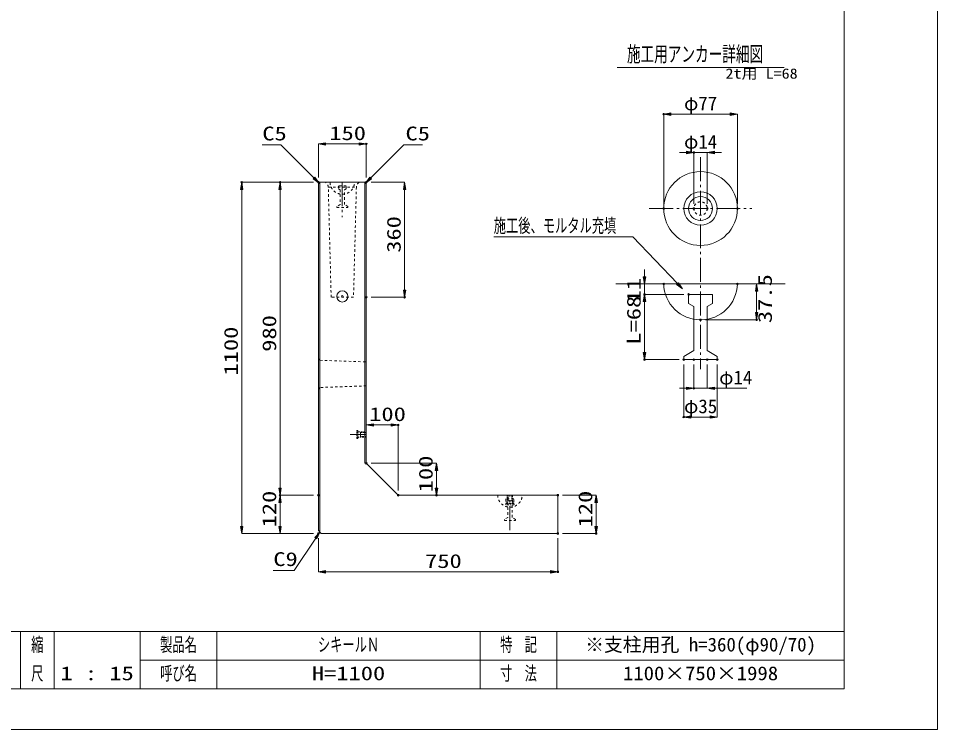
# Model space of a CAD drawing. Units: millimetres, scale not verified. Extents: x 0 to 6300, y 0 to 4455.
# Drawn here: x 3421 to 6300, y 0 to 2228 of the extents above; entities that cross this region are included whole.
import ezdxf
from ezdxf.enums import TextEntityAlignment as Align

# ---------------------------------------------------------------- set-up
doc = ezdxf.new("R2010")
doc.units = ezdxf.units.MM
doc.header["$LTSCALE"] = 10
doc.header["$PDMODE"] = 32
doc.header["$PDSIZE"] = 5
for name, pattern in [('USER1', [10.5, 7.5, -1.125, 0.75, -1.125]), ('USER2', [1.5, 0.75, -0.75]), ('USER3', [0.75, 0.5, -0.25])]:
    doc.linetypes.add(name, pattern=pattern)
for name, color, linetype, lineweight in [('0_11', 7, 'USER2', 13), ('Defpoints_2', 7, 'Continuous', 13), ('S-1', 2, 'Continuous', 13), ('S-4', 4, 'USER3', 13), ('S-Dim', 1, 'Continuous', 13), ('S-Txt', 7, 'Continuous', 13), ('TTL-FRAM', 3, 'Continuous', 13), ('TTL-LINE', 2, 'Continuous', 13), ('TTL-TXT', 2, 'Continuous', 13)]:
    doc.layers.add(name, color=color, linetype=linetype, lineweight=lineweight)
doc.styles.add('ＭＳ ゴシック', font='')
doc.styles.get('ＭＳ ゴシック').set_extended_font_data('MS Gothic')

# ---------------------------------------------------------------- blocks, each defined once
blk = doc.blocks.new('A$Cb643a5cb')
at = {"color": 2, "linetype": 'USER2', "lineweight": 13}
blk.add_line((77, 79), (0, 79), dxfattribs=at)
at = {"color": 4, "linetype": 'USER2', "lineweight": 13}
for p, q in [((51, 68), (26, 68)), ((26, 68), (26, 58.5)), ((26, 58.5), (31.5, 55.5)), ((45.5, 55.5), (51, 58.5)), ((51, 58.5), (51, 68)), ((31.5, 55.5), (31.5, 9.6)), ((45.5, 9.6), (45.5, 55.5)), ((31.5, 9.6), (21, 3.2)), ((21, 3.2), (21, 0)), ((21, 0), (56, 0)), ((56, 3.2), (45.5, 9.6)), ((56, 0), (56, 3.2))]:
    blk.add_line(p, q, dxfattribs=at)
at = {"color": 2, "linetype": 'USER2', "lineweight": 13}
blk.add_arc((38.5, 80), 38.5, 181.5077, 358.4923, dxfattribs=at)

msp = doc.modelspace()

# ---------------------------------------------------------------- hatches: boundary and pattern name
at = {"layer": 'S-Dim'}
for points in [[(5464.5, 1931.19), (5464.5, 1923.69), (5442, 1927.44)], [(5650.5, 1931.19), (5650.5, 1923.69), (5673, 1927.44)], [(4383, 1837.89), (4383, 1830.39), (4360.5, 1834.14)], [(4488, 1837.89), (4488, 1830.39), (4510.5, 1834.14)], [(5514, 1811.19), (5514, 1803.69), (5536.5, 1807.44)], [(5601, 1811.19), (5601, 1803.69), (5578.5, 1807.44)], [(4349.74, 1730.2), (4363, 1711.64), (4344.44, 1724.9)], [(4526.56, 1724.9), (4508, 1711.64), (4521.26, 1730.2)], [(4116.75, 1691.64), (4124.25, 1691.64), (4120.5, 1714.14)], [(4236.75, 1691.64), (4244.25, 1691.64), (4240.5, 1714.14)], [(4626.75, 1691.64), (4634.25, 1691.64), (4630.5, 1714.14)], [(5378.25, 1418.37), (5385.75, 1418.37), (5382, 1395.87)], [(5729.25, 1373.37), (5736.75, 1373.37), (5733, 1395.87)], [(4626.75, 1376.64), (4634.25, 1376.64), (4630.5, 1354.14)], [(5378.25, 1340.37), (5385.75, 1340.37), (5382, 1362.87)], [(5378.25, 1340.37), (5385.75, 1340.37), (5382, 1362.87)], [(5729.25, 1305.87), (5736.75, 1305.87), (5733, 1283.37)], [(5378.25, 1181.37), (5385.75, 1181.37), (5382, 1158.87)], [(5514, 1072.62), (5514, 1065.12), (5536.5, 1068.87)], [(5601, 1072.62), (5601, 1065.12), (5578.5, 1068.87)], [(5527.5, 982.62), (5527.5, 975.12), (5505, 978.87)], [(5587.5, 982.62), (5587.5, 975.12), (5610, 978.87)], [(4533, 957.89), (4533, 950.39), (4510.5, 954.14)], [(4588, 957.89), (4588, 950.39), (4610.5, 954.14)], [(4726.75, 811.64), (4734.25, 811.64), (4730.5, 834.14)], [(4236.75, 756.64), (4244.25, 756.64), (4240.5, 734.14)], [(4726.75, 756.64), (4734.25, 756.64), (4730.5, 734.14)], [(4236.75, 711.64), (4244.25, 711.64), (4240.5, 734.14)], [(5226.75, 711.64), (5234.25, 711.64), (5230.5, 734.14)], [(4116.75, 636.64), (4124.25, 636.64), (4120.5, 614.14)], [(4236.75, 636.64), (4244.25, 636.64), (4240.5, 614.14)], [(5226.75, 636.64), (5234.25, 636.64), (5230.5, 614.14)], [(4349.4, 602), (4365, 618.64), (4355.64, 597.84)], [(4383, 497.89), (4383, 490.39), (4360.5, 494.14)], [(5088, 497.89), (5088, 490.39), (5110.5, 494.14)]]:
    msp.add_hatch(color=256, dxfattribs=at).paths.add_polyline_path(points)
at = {"layer": 'S-Txt'}
msp.add_hatch(color=256, dxfattribs=at).paths.add_polyline_path([(5487.99, 1399.58), (5500.85, 1380.74), (5482.57, 1394.39)])

# ---------------------------------------------------------------- linework, layer by layer
at = {"layer": '0_11'}
for p, q in [((4360.5, 1161.64), (4365.5, 1156.64)), ((4365.5, 1156.64), (4510.5, 1151.64)), ((4365.5, 1156.64), (4365.5, 1071.64)), ((4365.5, 1071.64), (4360.5, 1066.64)), ((4510.5, 1076.64), (4365.5, 1071.64))]:
    msp.add_line(p, q, dxfattribs=at)
at = {"layer": 'Defpoints_2'}
for p, q in [((6300, 0), (6300, 4455)), ((0, 0), (6300, 0))]:
    msp.add_line(p, q, dxfattribs=at)
for p in [(5442, 1927.44), (4510.5, 1834.14), (5536.5, 1807.44), (4120.5, 1714.14), (4240.5, 1714.14), (4360.5, 1714.14), (4360.5, 1714.14), (4360.5, 1714.14), (4510.5, 1714.14), (4510.5, 1714.14), (5442, 1631.94), (5536.5, 1631.94), (5578.5, 1631.94), (5673, 1631.94), (5442, 1395.87), (5673, 1395.87), (4510.5, 1354.14), (4630.5, 1354.14), (5382, 1362.87), (5520, 1362.87), (5520, 1362.87), (5557.5, 1283.37), (5733, 1283.37), (5382, 1158.87), (5505, 1158.87), (5505, 1158.87), (5536.5, 1158.87), (5578.5, 1158.87), (5610, 1158.87), (5536.5, 1068.87), (5505, 978.87), (4610.5, 954.14), (4510.5, 834.14), (4510.5, 834.14), (4240.5, 734.14), (4360.5, 734.14), (4360.5, 734.14), (4610.5, 734.14), (4610.5, 734.14), (4730.5, 734.14), (5110.5, 734.14), (4360.5, 614.14), (4360.5, 614.14), (4360.5, 614.14), (5110.5, 614.14), (5110.5, 614.14), (5230.5, 614.14), (5110.5, 494.14)]:
    msp.add_point(p, dxfattribs=at)
at = {"layer": 'S-1'}
for p, q in [((4360.5, 1709.14), (4365.5, 1714.14)), ((4360.5, 623.14), (4360.5, 1709.14)), ((4365.5, 1714.14), (4365.5, 618.14)), ((4365.5, 1714.14), (4505.5, 1714.14)), ((4505.5, 1714.14), (4510.5, 1709.14)), ((4505.5, 834.14), (4505.5, 1714.14)), ((4510.5, 1709.14), (4510.5, 834.14)), ((5442, 1395.87), (5292, 1395.87)), ((5673, 1395.87), (5442, 1395.87)), ((5823, 1395.87), (5673, 1395.87)), ((4510.5, 834.14), (4505.5, 834.14)), ((4510.5, 834.14), (4610.5, 734.14)), ((4610.5, 734.14), (5110.5, 734.14)), ((5110.5, 734.14), (5110.5, 614.14)), ((4369.5, 614.14), (4360.5, 623.14)), ((5110.5, 614.14), (4369.5, 614.14))]:
    msp.add_line(p, q, dxfattribs=at)
at = {"layer": 'S-1', "linetype": 'USER2'}
for p, q in [((4383, 1714.14), (4488, 1714.14)), ((4400.5, 1354.14), (4391.5, 1699.14)), ((4391.5, 1699.14), (4479.5, 1699.14)), ((4479.5, 1699.14), (4470.5, 1354.14)), ((4470.5, 1354.14), (4400.5, 1354.14))]:
    msp.add_line(p, q, dxfattribs=at)
at = {"layer": 'S-1'}
for centre, radius in [((5557.5, 1631.94), 115.5), ((4435.5, 1356.64), 17.5), ((4435.5, 1356.64), 2.5)]:
    msp.add_circle(centre, radius, dxfattribs=at)
at = {"layer": 'S-1', "linetype": 'USER2'}
for centre, start, end in [((4371.55, 1697.74), 4.00625, 55.07131), ((4499.45, 1697.74), 124.92869, 175.99375)]:
    msp.add_arc(centre, 20, start, end, dxfattribs=at)
at = {"layer": 'S-1'}
msp.add_arc((5557.5, 1398.91), 115.54, 181.50769, 358.49231, dxfattribs=at)
at = {"layer": 'S-4', "linetype": 'Continuous'}
for p, q in [((5595, 1362.87), (5520, 1362.87)), ((5520, 1362.87), (5520, 1334.37)), ((5595, 1334.37), (5595, 1362.87)), ((5520, 1334.37), (5536.5, 1325.37)), ((5536.5, 1325.37), (5536.5, 1187.67)), ((5578.5, 1325.37), (5595, 1334.37)), ((5578.5, 1187.67), (5578.5, 1325.37)), ((5536.5, 1187.67), (5505, 1168.47)), ((5610, 1168.47), (5578.5, 1187.67)), ((5505, 1168.47), (5505, 1158.87)), ((5505, 1158.87), (5610, 1158.87)), ((5610, 1158.87), (5610, 1168.47))]:
    msp.add_line(p, q, dxfattribs=at)
at = {"layer": 'S-4'}
for p, q in [((4480.5, 912.39), (4480.5, 935.89)), ((4481.5, 936.89), (4483.5, 936.89)), ((4484.5, 935.89), (4484.5, 934.39)), ((4484.5, 913.89), (4484.5, 934.39)), ((4486.5, 932.39), (4510, 932.39)), ((4492.5, 929.19), (4493.45, 930.14)), ((4492.5, 919.08), (4492.5, 929.19)), ((4493.45, 930.14), (4510.5, 930.14)), ((4510, 932.39), (4510.5, 931.89)), ((4510.5, 931.89), (4510.5, 916.39)), ((4483.5, 911.39), (4481.5, 911.39)), ((4484.5, 913.89), (4484.5, 912.39)), ((4510, 915.89), (4486.5, 915.89)), ((4493.45, 918.14), (4492.5, 919.08)), ((4510.5, 918.14), (4493.45, 918.14)), ((4510.5, 916.39), (4510, 915.89)), ((4952.25, 733.64), (4952.75, 734.14)), ((4952.25, 710.14), (4952.25, 733.64)), ((4952.75, 734.14), (4968.25, 734.14)), ((4954.5, 717.08), (4954.5, 734.14)), ((4966.5, 734.14), (4966.5, 717.08)), ((4968.25, 734.14), (4968.75, 733.64)), ((4968.75, 733.64), (4968.75, 710.14)), ((4947.75, 705.14), (4947.75, 707.14)), ((4948.75, 708.14), (4950.25, 708.14)), ((4972.25, 704.14), (4948.75, 704.14)), ((4970.75, 708.14), (4950.25, 708.14)), ((4955.45, 716.14), (4954.5, 717.08)), ((4965.55, 716.14), (4955.45, 716.14)), ((4966.5, 717.08), (4965.55, 716.14)), ((4970.75, 708.14), (4972.25, 708.14)), ((4973.25, 707.14), (4973.25, 705.14))]:
    msp.add_line(p, q, dxfattribs=at)
at = {"layer": 'S-4', "linetype": 'Continuous'}
for radius in [52.5, 37.5]:
    msp.add_circle((5557.5, 1631.94), radius, dxfattribs=at)
at = {"layer": 'S-4', "linetype": 'USER2'}
msp.add_circle((5557.5, 1631.94), 21, dxfattribs=at)
at = {"layer": 'S-4'}
for centre, radius, start, end in [((4481.5, 935.89), 1, 90, 180), ((4483.5, 935.89), 1, 0, 90), ((4486.5, 934.39), 2, 180, 270), ((4481.5, 912.39), 1, 180, 270), ((4483.5, 912.39), 1, 270, 0), ((4486.5, 913.89), 2, 90, 180), ((4948.75, 707.14), 1, 90, 180), ((4948.75, 705.14), 1, 180, 270), ((4950.25, 710.14), 2, 270, 0), ((4970.75, 710.14), 2, 180, 270), ((4972.25, 707.14), 1, 0, 90), ((4972.25, 705.14), 1, 270, 0)]:
    msp.add_arc(centre, radius, start, end, dxfattribs=at)
at = {"layer": 'S-Dim'}
for p, q in [((5442, 1646.94), (5442, 1927.44)), ((5650.5, 1927.44), (5464.5, 1927.44)), ((5673, 1646.94), (5673, 1927.44)), ((4184.8, 1831.64), (4237.6, 1831.64)), ((4243, 1831.64), (4237.6, 1831.64)), ((4347.09, 1727.55), (4243, 1831.64)), ((4360.5, 1729.14), (4360.5, 1834.14)), ((4383, 1834.14), (4488, 1834.14)), ((4510.5, 1729.14), (4510.5, 1834.14)), ((4523.91, 1727.55), (4628, 1831.64)), ((4628, 1831.64), (4633.4, 1831.64)), ((4633.4, 1831.64), (4686.2, 1831.64)), ((5514, 1807.44), (5491.5, 1807.44)), ((5536.5, 1646.94), (5536.5, 1807.44)), ((5578.5, 1807.44), (5536.5, 1807.44)), ((5578.5, 1646.94), (5578.5, 1807.44)), ((5601, 1807.44), (5623.5, 1807.44)), ((4345.5, 1714.14), (4120.5, 1714.14)), ((4345.5, 1714.14), (4240.5, 1714.14)), ((4525.5, 1714.14), (4630.5, 1714.14)), ((4120.5, 636.64), (4120.5, 1691.64)), ((4240.5, 756.64), (4240.5, 1691.64)), ((4630.5, 1691.64), (4630.5, 1376.64)), ((5382, 1418.37), (5382, 1440.87)), ((5427, 1395.87), (5382, 1395.87)), ((5382, 1395.87), (5382, 1362.87)), ((5688, 1395.87), (5733, 1395.87)), ((4525.5, 1354.14), (4630.5, 1354.14)), ((5505, 1362.87), (5382, 1362.87)), ((5505, 1362.87), (5382, 1362.87)), ((5733, 1373.37), (5733, 1305.87)), ((5382, 1340.37), (5382, 1181.37)), ((5382, 1340.37), (5382, 1317.87)), ((5572.5, 1283.37), (5733, 1283.37)), ((5490, 1158.87), (5382, 1158.87)), ((5505, 1143.87), (5505, 978.87)), ((5536.5, 1143.87), (5536.5, 1068.87)), ((5578.5, 1143.87), (5578.5, 1068.87)), ((5610, 1143.87), (5610, 978.87)), ((5514, 1068.87), (5491.5, 1068.87)), ((5578.5, 1068.87), (5536.5, 1068.87)), ((5601, 1068.87), (5623.5, 1068.87)), ((5617.5, 1068.87), (5702.81, 1068.87)), ((4510.5, 849.14), (4510.5, 954.14)), ((4533, 954.14), (4588, 954.14)), ((4610.5, 749.14), (4610.5, 954.14)), ((5587.5, 978.87), (5527.5, 978.87)), ((4525.5, 834.14), (4730.5, 834.14)), ((4730.5, 811.64), (4730.5, 756.64)), ((4345.5, 734.14), (4240.5, 734.14)), ((4345.5, 734.14), (4240.5, 734.14)), ((4625.5, 734.14), (4730.5, 734.14)), ((5125.5, 734.14), (5230.5, 734.14)), ((4240.5, 636.64), (4240.5, 711.64)), ((5230.5, 711.64), (5230.5, 636.64)), ((4345.5, 614.14), (4120.5, 614.14)), ((4345.5, 614.14), (4240.5, 614.14)), ((5125.5, 614.14), (5230.5, 614.14)), ((4352.52, 599.92), (4285, 498.64)), ((4360.5, 599.14), (4360.5, 494.14)), ((5110.5, 599.14), (5110.5, 494.14)), ((4219.3, 498.64), (4279.6, 498.64)), ((4285, 498.64), (4279.6, 498.64)), ((4383, 494.14), (5088, 494.14))]:
    msp.add_line(p, q, dxfattribs=at)
at = {"layer": 'S-Dim', "linetype": 'USER1'}
for p, q in [((5557.5, 1792.44), (5557.5, 1128.87)), ((4435.5, 1714.14), (4435.5, 1605.14)), ((5397, 1631.94), (5718, 1631.94)), ((4460.5, 924.14), (4510.5, 924.14)), ((4960.5, 625.14), (4960.5, 734.14))]:
    msp.add_line(p, q, dxfattribs=at)
at = {"layer": 'S-Dim'}
for points in [[(5464.5, 1931.19), (5464.5, 1923.69), (5442, 1927.44)], [(5650.5, 1931.19), (5650.5, 1923.69), (5673, 1927.44)], [(4383, 1837.89), (4383, 1830.39), (4360.5, 1834.14)], [(4488, 1837.89), (4488, 1830.39), (4510.5, 1834.14)], [(5514, 1811.19), (5514, 1803.69), (5536.5, 1807.44)], [(5601, 1811.19), (5601, 1803.69), (5578.5, 1807.44)], [(4349.74, 1730.2), (4363, 1711.64), (4344.44, 1724.9)], [(4526.56, 1724.9), (4508, 1711.64), (4521.26, 1730.2)], [(4116.75, 1691.64), (4124.25, 1691.64), (4120.5, 1714.14)], [(4236.75, 1691.64), (4244.25, 1691.64), (4240.5, 1714.14)], [(4626.75, 1691.64), (4634.25, 1691.64), (4630.5, 1714.14)], [(5378.25, 1418.37), (5385.75, 1418.37), (5382, 1395.87)], [(5729.25, 1373.37), (5736.75, 1373.37), (5733, 1395.87)], [(4626.75, 1376.64), (4634.25, 1376.64), (4630.5, 1354.14)], [(5378.25, 1340.37), (5385.75, 1340.37), (5382, 1362.87)], [(5378.25, 1340.37), (5385.75, 1340.37), (5382, 1362.87)], [(5729.25, 1305.87), (5736.75, 1305.87), (5733, 1283.37)], [(5378.25, 1181.37), (5385.75, 1181.37), (5382, 1158.87)], [(5514, 1072.62), (5514, 1065.12), (5536.5, 1068.87)], [(5601, 1072.62), (5601, 1065.12), (5578.5, 1068.87)], [(5527.5, 982.62), (5527.5, 975.12), (5505, 978.87)], [(5587.5, 982.62), (5587.5, 975.12), (5610, 978.87)], [(4533, 957.89), (4533, 950.39), (4510.5, 954.14)], [(4588, 957.89), (4588, 950.39), (4610.5, 954.14)], [(4726.75, 811.64), (4734.25, 811.64), (4730.5, 834.14)], [(4236.75, 756.64), (4244.25, 756.64), (4240.5, 734.14)], [(4726.75, 756.64), (4734.25, 756.64), (4730.5, 734.14)], [(4236.75, 711.64), (4244.25, 711.64), (4240.5, 734.14)], [(5226.75, 711.64), (5234.25, 711.64), (5230.5, 734.14)], [(4116.75, 636.64), (4124.25, 636.64), (4120.5, 614.14)], [(4236.75, 636.64), (4244.25, 636.64), (4240.5, 614.14)], [(5226.75, 636.64), (5234.25, 636.64), (5230.5, 614.14)], [(4349.4, 602), (4365, 618.64), (4355.64, 597.84)], [(4383, 497.89), (4383, 490.39), (4360.5, 494.14)], [(5088, 497.89), (5088, 490.39), (5110.5, 494.14)]]:
    msp.add_lwpolyline(points, close=True, dxfattribs=at)
at = {"layer": 'S-Txt'}
for p, q in [((5295.84, 2074.14), (5819.16, 2074.14)), ((4909.73, 1543.32), (5339.63, 1543.32)), ((5345.03, 1543.32), (5339.63, 1543.32)), ((5485.28, 1396.98), (5345.03, 1543.32))]:
    msp.add_line(p, q, dxfattribs=at)
msp.add_lwpolyline([(5487.99, 1399.58), (5500.85, 1380.74), (5482.57, 1394.39)], close=True, dxfattribs=at)
at = {"layer": 'TTL-FRAM'}
for p, q in [((6007.5, 4132.5), (6007.5, 127.5)), ((382.5, 307.5), (6007.5, 307.5)), ((3727.5, 127.5), (2377.5, 127.5)), ((3832.5, 127.5), (3727.5, 127.5)), ((4095, 127.5), (3832.5, 127.5)), ((4305, 127.5), (4095, 127.5)), ((5010, 127.5), (4305, 127.5)), ((5220, 127.5), (5010, 127.5)), ((6007.5, 127.5), (5220, 127.5))]:
    msp.add_line(p, q, dxfattribs=at)
at = {"layer": 'TTL-LINE'}
for p, q in [((3427.5, 127.5), (3427.5, 307.5)), ((3532.5, 127.5), (3532.5, 307.5)), ((3802.5, 127.5), (3802.5, 307.5)), ((4042.5, 127.5), (4042.5, 307.5)), ((4867.5, 127.5), (4867.5, 307.5)), ((5107.5, 127.5), (5107.5, 307.5)), ((3802.5, 217.5), (4042.5, 217.5)), ((4042.5, 217.5), (4867.5, 217.5)), ((4867.5, 217.5), (5107.5, 217.5)), ((5107.5, 217.5), (6007.5, 217.5))]:
    msp.add_line(p, q, dxfattribs=at)

# ---------------------------------------------------------------- block references
at = {"layer": '0_11'}
for p in [(4397, 1635.14), (4922, 655.14)]:
    msp.add_blockref('A$Cb643a5cb', p, dxfattribs=at)

# ---------------------------------------------------------------- texts
at = {"layer": 'S-Dim', "style": 'ＭＳ ゴシック'}
for s, p in [('φ77', (5505.9, 1926.61)), ('φ14', (5505.9, 1806.61)), ('φ14', (5615.9, 1068.05)), ('φ35', (5505.9, 978.05))]:
    msp.add_text(s, height=43.3, dxfattribs=at).set_placement(p, align=Align.BOTTOM_LEFT)
at = {"layer": 'S-Dim', "style": 'ＭＳ ゴシック', "width": 1.3}
for s, p in [('C5', (4184.8, 1832.31)), ('150', (4394.7, 1833.31)), ('C5', (4633.4, 1832.31)), ('100', (4519.7, 953.31)), ('C9', (4219.3, 499.31)), ('750', (4694.7, 493.31))]:
    msp.add_text(s, height=43.3, dxfattribs=at).set_placement(p, align=Align.BOTTOM_LEFT)
for s, p in [('360', (4631.33, 1493.34)), ('11', (5382.83, 1337.97)), ('37.5', (5793.83, 1273.22)), ('L=68', (5382.83, 1205.67)), ('980', (4241.33, 1183.34)), ('1100', (4121.33, 1108.94)), ('100', (4731.33, 743.34)), ('120', (4241.33, 633.34)), ('120', (5231.33, 633.34))]:
    msp.add_text(s, height=43.3, rotation=90, dxfattribs=at).set_placement(p, align=Align.BOTTOM_LEFT)
at = {"layer": 'S-Txt', "style": 'ＭＳ ゴシック'}
for s, height, width, p in [('施工用アンカー詳細図', 48.11, 0.65, (5326.86, 2077.38)), ('2t用 L=68', 32.07, 1.15, (5635.7, 2029.08)), ('施工後、モルタル充填', 43.3, 0.65, (4909.73, 1543.99))]:
    msp.add_text(s, height=height, dxfattribs=dict(at, width=width)).set_placement(p, align=Align.BOTTOM_LEFT)
at = {"layer": 'TTL-TXT', "style": 'ＭＳ ゴシック', "width": 0.65}
for s, p in [('縮', (3480, 231.67)), ('製品名', (3922.5, 231.67)), ('特\u3000記', (4987.5, 231.67)), ('呼び名', (3922.5, 141.67)), ('寸\u3000法', (4987.5, 141.67)), ('尺', (3480, 141.67))]:
    msp.add_text(s, height=43.3, dxfattribs=at).set_placement(p, align=Align.BOTTOM_CENTER)
at = {"layer": 'TTL-TXT', "color": 1, "style": 'ＭＳ ゴシック'}
for s, width, p in [('シキールＮ', 0.65, (4455, 231.67)), ('1 : 15', 1.3, (3667.5, 141.67)), ('H=1100', 1.3, (4455, 141.67)), ('1100×750×1998', 1.1, (5557.5, 141.67))]:
    msp.add_text(s, height=43.3, dxfattribs=dict(at, width=width)).set_placement(p, align=Align.BOTTOM_CENTER)
msp.add_text('※支柱用孔 h=360(φ90/70)', height=43.3, dxfattribs=at).set_placement((5557.5, 231.67), align=Align.BOTTOM_CENTER)

doc.saveas('drawing.dxf')
